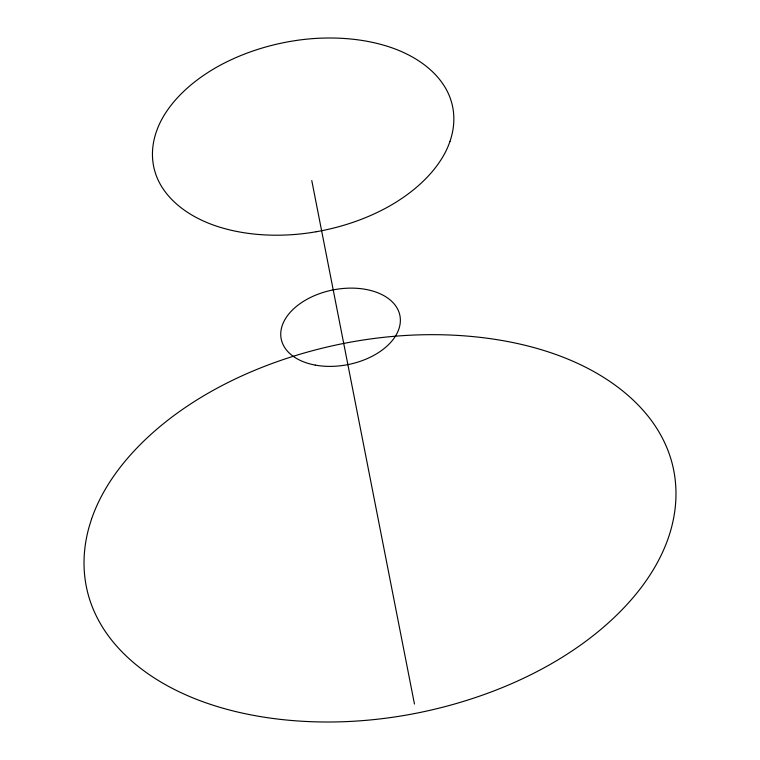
<?xml version="1.0" encoding="UTF-8"?>
<svg xmlns="http://www.w3.org/2000/svg" width="760" height="760" viewBox="0 0 760 760"><rect width="100%" height="100%" fill="white"/><g stroke="black" fill="none" stroke-linecap="round" stroke-linejoin="round"><path stroke-width="1.14" d="M450.005 141.322L448.58 145.179A148.608 93.518 -11.1 0 1 440.581 160.436L438.035 164.169A154.327 97.118 -11.1 0 1 402.002 198.312L397.47 201.295A148.608 93.518 -11.1 0 1 377.929 212.135L372.733 214.557A154.327 97.118 -11.1 0 1 316.236 231.733M316.245 231.743L310.337 232.693A148.608 93.518 -11.1 0 1 286.71 234.982L280.849 235.173A154.327 97.118 -11.1 0 1 225.482 228.826L220.457 227.392A148.608 93.518 -11.1 0 1 201.77 220.257L197.476 218.139A154.327 97.118 -11.1 0 1 164.388 190.684L162.165 187.416A148.608 93.518 -11.1 0 1 155.553 173.575L154.47 169.955A154.327 97.118 -11.1 0 1 156.294 131.888L157.719 128.031A148.608 93.518 -11.1 0 1 165.708 112.774L168.255 109.041A154.327 97.118 -11.1 0 1 204.288 74.898L208.82 71.915A148.608 93.518 -11.1 0 1 228.361 61.076L233.557 58.653A154.327 97.118 -11.1 0 1 290.054 41.467L295.953 40.508A148.608 93.518 -11.1 0 1 319.58 38.218L325.441 38.038A154.327 97.118 -11.1 0 1 380.808 44.384L385.833 45.809A148.608 93.518 -11.1 0 1 404.519 52.953L408.813 55.071A154.327 97.118 -11.1 0 1 441.911 82.526L444.134 85.794A148.608 93.518 -11.1 0 1 450.737 99.626L451.82 103.246A154.327 97.118 -11.1 0 1 449.996 141.312M311.771 180.566L414.466 704.035M91.542 519.08L89.177 526.68A303.82 191.207 -11.1 0 0 86.336 586.635C90.25 606.518 99.522 625.109 112.214 640.832A303.82 191.207 -11.1 0 0 164.359 684.057C187.15 697.034 212.059 705.992 237.538 712.006A303.82 191.207 -11.1 0 0 324.748 722C355.794 722.2 386.83 719.093 417.278 713.032A303.82 191.207 -11.1 0 0 506.245 685.966C533.207 674.661 559.065 660.639 582.778 643.511A303.82 191.207 -11.1 0 0 639.521 589.722C653.391 571.9 664.63 551.798 670.823 529.986A303.82 191.207 -11.1 0 0 673.664 470.031C669.75 450.158 660.478 431.556 647.786 415.834A303.82 191.207 -11.1 0 0 595.64 372.609C572.85 359.632 547.941 350.673 522.462 344.66A303.82 191.207 -11.1 0 0 435.252 334.675C404.206 334.466 373.169 337.573 342.722 343.634A303.82 191.207 -11.1 0 0 253.755 370.699C226.793 382.005 200.934 396.026 177.222 413.155A303.82 191.207 -11.1 0 0 120.479 466.944C108.234 482.695 98.04 500.166 91.542 519.08M315.267 365.104A60.496 38.076 -11.1 0 0 400.14 316.948A60.496 38.076 -11.1 0 0 306.242 299.716A60.496 38.076 -11.1 0 0 315.267 365.104"/></g></svg>
